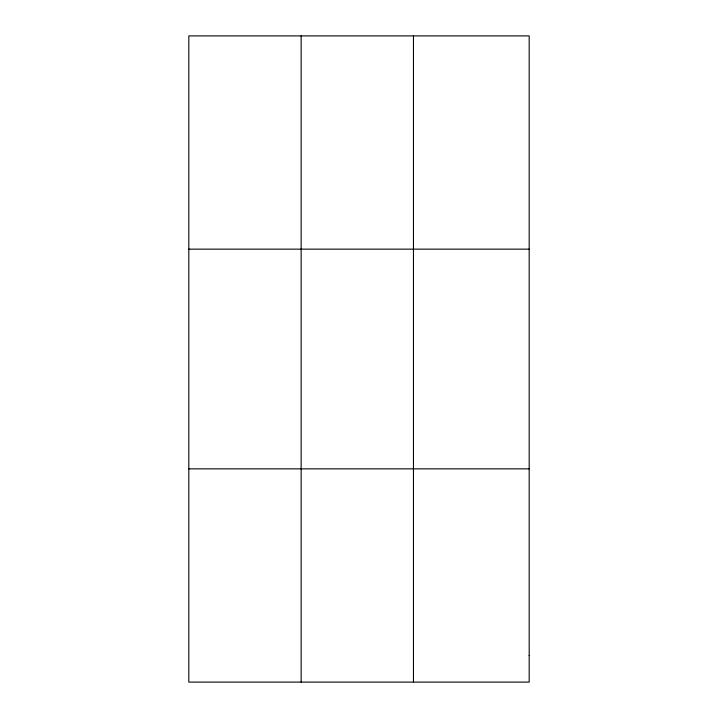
<?xml version="1.0" encoding="UTF-8"?>
<svg xmlns="http://www.w3.org/2000/svg" width="718" height="718" viewBox="0 0 718 718"><rect width="100%" height="100%" fill="white"/><g stroke="black" fill="none" stroke-linecap="round" stroke-linejoin="round"><path stroke-width="1.08" d="M301.138 35.9L301.138 682.1M413.46 35.9L413.46 682.1M188.816 249.146L529.184 249.146M188.816 468.854L529.184 468.854M529.184 655.444L529.184 682.1L188.816 682.1L188.816 35.9L529.184 35.9L529.184 655.444"/></g></svg>
